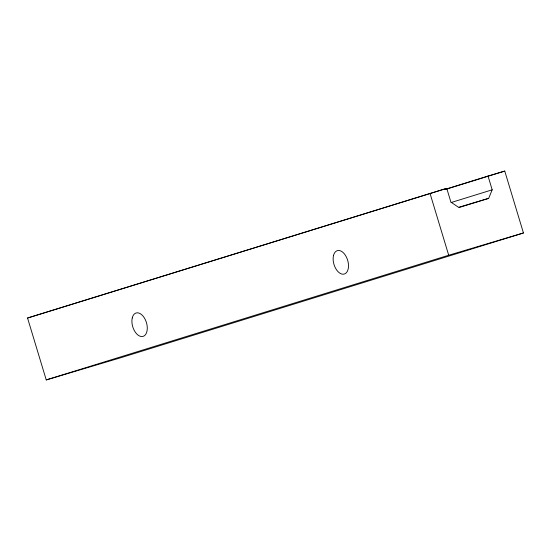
<?xml version="1.0" encoding="UTF-8"?>
<svg xmlns="http://www.w3.org/2000/svg" width="551" height="551" viewBox="0 0 551 551"><rect width="100%" height="100%" fill="white"/><g stroke="black" fill="none" stroke-linecap="round" stroke-linejoin="round"><path stroke-width="0.83" d="M488.675 198.353L492.181 189.813L488.028 176.051L504.757 171.072L523.45 232.977L120.993 357.668L46.243 379.928L27.55 318.023L446.744 188.346L450.897 202.107L458.556 207.321L488.675 198.353L459.107 207.513M446.744 188.346L27.55 318.023M445.311 189.289L488.028 176.051M445.621 189.392L504.757 171.072M451.111 202.534L492.181 189.813M46.243 379.928L448.7 255.237L523.45 232.977M430.007 193.332L448.7 255.237M333.486 255.568A12.212 7.163 73.4 0 0 342.453 274.178A12.212 7.163 73.4 0 0 346.51 257.262A12.212 7.163 73.4 0 0 333.486 255.568M132.254 317.913A12.212 7.163 73.4 0 0 141.228 336.523A12.212 7.163 73.4 0 0 145.285 319.608A12.212 7.163 73.4 0 0 132.254 317.913"/></g></svg>
